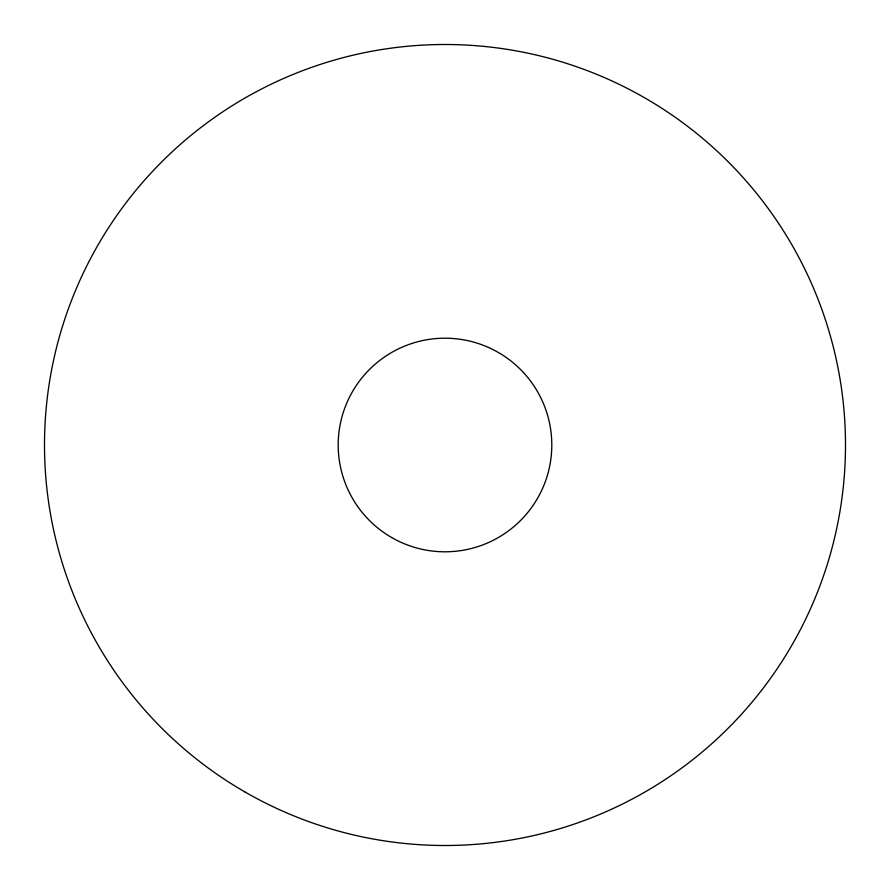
<?xml version="1.0" encoding="UTF-8"?>
<svg xmlns="http://www.w3.org/2000/svg" width="890" height="890" viewBox="0 0 890 890"><rect width="100%" height="100%" fill="white"/><g stroke="black" fill="none" stroke-linecap="round" stroke-linejoin="round"><path stroke-width="1.33" d="M244.75 791.844A400.5 400.5 0 0 0 845.5 445A400.5 400.5 0 0 0 244.75 98.156A400.5 400.5 0 0 0 244.75 791.844M391.6 537.493A106.8 106.8 0 0 0 551.8 445A106.8 106.8 0 0 0 391.6 352.507A106.8 106.8 0 0 0 391.6 537.493"/></g></svg>
